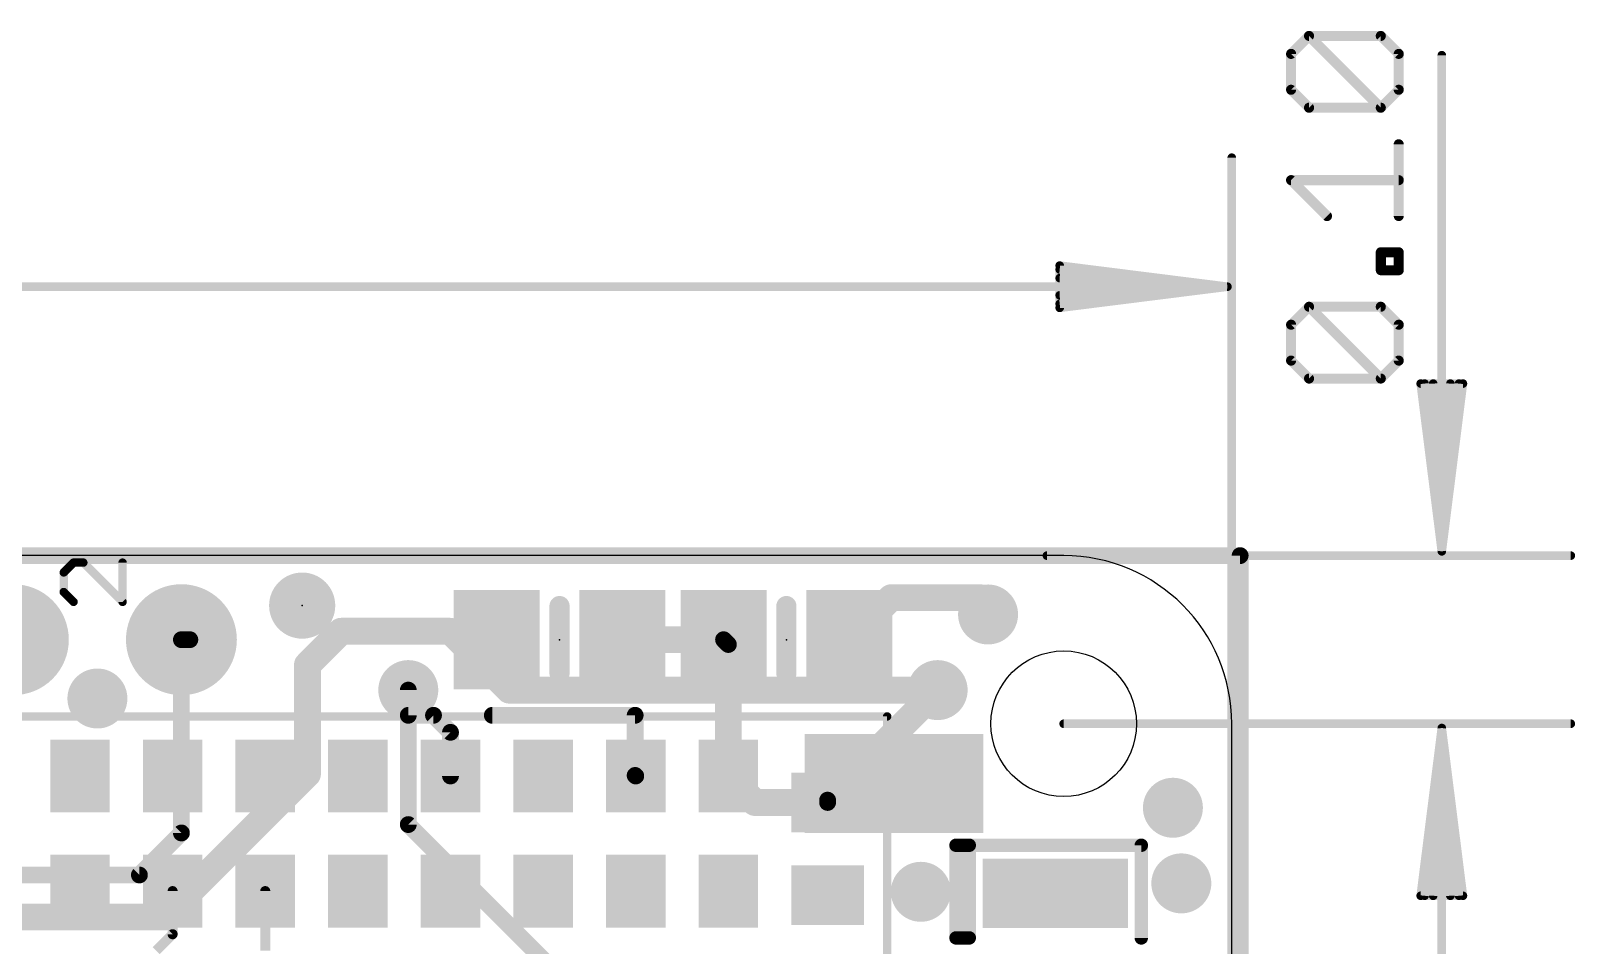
# Model space of a CAD drawing. Extents: x -11.5 to 69.1, y -5.3 to 31.9.
# Drawn here: x 42.17 to 65.52, y 16.97 to 30.79 of the extents above; entities that cross this region are included whole.
import ezdxf

# ---------------------------------------------------------------- set-up
doc = ezdxf.new("R2010")
doc.units = 0
for name, color, linetype in [('1', 12, 'CONTINUOUS'), ('16', 132, 'CONTINUOUS'), ('17', 110, 'CONTINUOUS'), ('18', 110, 'CONTINUOUS'), ('20', 53, 'CONTINUOUS'), ('21', 40, 'CONTINUOUS'), ('23', 40, 'CONTINUOUS'), ('47', 253, 'CONTINUOUS')]:
    doc.layers.add(name, color=color, linetype=linetype)

# ---------------------------------------------------------------- blocks, each defined once
blk = doc.blocks.new('RECT')
blk.add_solid([(-0.5, -0.5), (0.5, -0.5), (-0.5, 0.5), (0.5, 0.5)])
blk = doc.blocks.new('ROUNDP')
at = {"const_width": 0.5}
blk.add_lwpolyline([(0, -0.25, 1), (0, 0.25, 1), (0, -0.25)], format="xyb", dxfattribs=at)
blk = doc.blocks.new('PIE')
at = {"const_width": 0.5}
blk.add_lwpolyline([(0, -0.25, 1), (0, 0.25, 1), (0, -0.25)], format="xyb", dxfattribs=at)
blk = doc.blocks.new('ROUNDV')
at = {"const_width": 0.5}
blk.add_lwpolyline([(0, -0.25, 1), (0, 0.25, 1), (0, -0.25)], format="xyb", dxfattribs=at)

msp = doc.modelspace()

# ---------------------------------------------------------------- linework, layer by layer
at = {"layer": '1'}
for points, const_width in [([(60.452, 22.86), (0, 22.86)], 0.254), ([(60.452, 12.954), (60.452, 22.86)], 0.254), ([(54.544, 21.59), (55.179, 22.225)], 0.4064), ([(55.179, 22.225), (56.515, 22.225)], 0.4064), ([(51.115, 21.59), (52.644, 21.59)], 0.4064), ([(52.717, 21.517), (52.717, 19.53)], 0.4064), ([(52.644, 21.59), (52.717, 21.517)], 0.254), ([(54.217, 19.165), (55.88, 20.828)], 0.4064), ([(47.879, 20.828), (47.879, 20.447)], 0.254), ([(47.879, 20.447), (48.26, 20.447)], 0.254), ([(48.26, 20.447), (48.517, 20.19)], 0.254), ([(49.149, 20.447), (51.308, 20.447)], 0.254), ([(51.308, 20.447), (51.308, 19.539)], 0.254), ([(48.517, 20.19), (48.517, 19.53)], 0.254), ([(51.308, 19.539), (51.317, 19.53)], 0.254), ([(52.717, 19.53), (53.117, 19.13)], 0.4064), ([(53.117, 19.13), (54.217, 19.13)], 0.4064), ([(54.217, 19.13), (54.217, 19.165)], 0.254), ([(44.317, 17.139), (44.317, 17.79)], 0.1524), ([(45.717, 17.79), (45.717, 16.891)], 0.1524), ([(44.069, 16.891), (44.317, 17.139)], 0.1524)]:
    msp.add_lwpolyline(points, dxfattribs=dict(at, const_width=const_width))
for points, const_width in [([(60.5155, 22.86, 1), (60.3885, 22.86)], 0.127), ([(60.452, 22.7965, 1), (60.452, 22.9235)], 0.127), ([(55.179, 22.3266, 1), (55.179, 22.1234)], 0.2032), ([(55.2508, 22.1532, 1), (55.1072, 22.2968)], 0.2032), ([(56.515, 22.1234, 1), (56.515, 22.3266)], 0.2032), ([(51.115, 21.6916, 1), (51.115, 21.4884)], 0.2032), ([(52.8186, 21.517, 1), (52.6154, 21.517)], 0.2032), ([(52.6889, 21.6349, 1), (52.5991, 21.5451)], 0.127), ([(52.644, 21.4884, 1), (52.644, 21.6916)], 0.2032), ([(54.4722, 21.6618, 1), (54.6158, 21.5182)], 0.2032), ([(52.6721, 21.4721, 1), (52.7619, 21.5619)], 0.127), ([(55.9518, 20.7562, 1), (55.8082, 20.8998)], 0.2032), ([(47.9425, 20.828, 1), (47.8155, 20.828)], 0.127), ([(47.879, 20.5105, 1), (47.879, 20.3835)], 0.127), ([(48.3049, 20.4919, 1), (48.2151, 20.4021)], 0.127), ([(48.26, 20.3835, 1), (48.26, 20.5105)], 0.127), ([(49.149, 20.5105, 1), (49.149, 20.3835)], 0.127), ([(51.3715, 20.447, 1), (51.2445, 20.447)], 0.127), ([(51.308, 20.3835, 1), (51.308, 20.5105)], 0.127), ([(47.8155, 20.447, 1), (47.9425, 20.447)], 0.127), ([(48.5805, 20.19, 1), (48.4535, 20.19)], 0.127), ([(48.4721, 20.1451, 1), (48.5619, 20.2349)], 0.127), ([(51.3529, 19.5839, 1), (51.2631, 19.4941)], 0.127), ([(51.2721, 19.4851, 1), (51.3619, 19.5749)], 0.127), ([(52.6154, 19.53, 1), (52.8186, 19.53)], 0.2032), ([(52.7888, 19.6018, 1), (52.6452, 19.4582)], 0.2032), ([(48.4535, 19.53, 1), (48.5805, 19.53)], 0.127), ([(51.2445, 19.539, 1), (51.3715, 19.539)], 0.127), ([(53.117, 19.2316, 1), (53.117, 19.0284)], 0.2032), ([(53.0452, 19.0582, 1), (53.1888, 19.2018)], 0.2032), ([(54.1452, 19.2368, 1), (54.2888, 19.0932)], 0.2032), ([(54.2805, 19.165, 1), (54.1535, 19.165)], 0.127), ([(54.1535, 19.13, 1), (54.2805, 19.13)], 0.127), ([(54.217, 19.0284, 1), (54.217, 19.2316)], 0.2032), ([(44.3551, 17.79, 1), (44.2789, 17.79)], 0.0762), ([(45.7551, 17.79, 1), (45.6789, 17.79)], 0.0762), ([(44.2789, 17.139, 1), (44.3551, 17.139)], 0.0762), ([(44.3439, 17.1121, 1), (44.2901, 17.1659)], 0.0762)]:
    msp.add_lwpolyline(points, format="xyb", dxfattribs=dict(at, const_width=const_width))
at = {"layer": '16'}
for points, const_width in [([(60.452, 22.86), (0, 22.86)], 0.254), ([(60.452, 12.8905), (60.452, 22.86)], 0.254), ([(44.45, 21.59), (44.577, 21.59)], 0.254), ([(44.45, 18.669), (44.45, 21.59)], 0.254), ([(46.355, 21.209), (46.863, 21.717)], 0.4064), ([(46.863, 21.717), (48.514, 21.717)], 0.4064), ([(48.514, 21.717), (49.403, 20.828)], 0.4064), ([(46.355, 19.558), (46.355, 21.209)], 0.4064), ([(49.403, 20.828), (55.88, 20.828)], 0.4064), ([(47.879, 18.796), (47.879, 20.828)], 0.254), ([(46.355, 19.558), (44.196, 17.399)], 0.4064), ([(51.054, 15.621), (47.879, 18.796)], 0.254), ([(43.815, 18.034), (44.45, 18.669)], 0.254), ([(38.862, 18.034), (43.815, 18.034)], 0.254), ([(44.196, 17.399), (38.735, 17.399)], 0.4064)]:
    msp.add_lwpolyline(points, dxfattribs=dict(at, const_width=const_width))
for points, const_width in [([(60.5155, 22.86, 1), (60.3885, 22.86)], 0.127), ([(60.452, 22.7965, 1), (60.452, 22.9235)], 0.127), ([(44.45, 21.6535, 1), (44.45, 21.5265)], 0.127), ([(44.5135, 21.59, 1), (44.3865, 21.59)], 0.127), ([(44.577, 21.5265, 1), (44.577, 21.6535)], 0.127), ([(46.863, 21.8186, 1), (46.863, 21.6154)], 0.2032), ([(46.9348, 21.6452, 1), (46.7912, 21.7888)], 0.2032), ([(48.5858, 21.7888, 1), (48.4422, 21.6452)], 0.2032), ([(48.514, 21.6154, 1), (48.514, 21.8186)], 0.2032), ([(46.4566, 21.209, 1), (46.2534, 21.209)], 0.2032), ([(46.2832, 21.2808, 1), (46.4268, 21.1372)], 0.2032), ([(49.403, 20.9296, 1), (49.403, 20.7264)], 0.2032), ([(55.88, 20.7264, 1), (55.88, 20.9296)], 0.2032), ([(47.9425, 20.828, 1), (47.8155, 20.828)], 0.127), ([(49.3312, 20.7562, 1), (49.4748, 20.8998)], 0.2032), ([(46.2534, 19.558, 1), (46.4566, 19.558)], 0.2032), ([(46.4268, 19.4862, 1), (46.2832, 19.6298)], 0.2032), ([(47.9239, 18.8409, 1), (47.8341, 18.7511)], 0.127), ([(44.3865, 18.669, 1), (44.5135, 18.669)], 0.127), ([(44.4949, 18.6241, 1), (44.4051, 18.7139)], 0.127), ([(47.8155, 18.796, 1), (47.9425, 18.796)], 0.127), ([(43.7701, 18.0789, 1), (43.8599, 17.9891)], 0.127), ([(43.815, 17.9705, 1), (43.815, 18.0975)], 0.127), ([(44.1242, 17.4708, 1), (44.2678, 17.3272)], 0.2032), ([(44.196, 17.2974, 1), (44.196, 17.5006)], 0.2032)]:
    msp.add_lwpolyline(points, format="xyb", dxfattribs=dict(at, const_width=const_width))
at = {"layer": '20'}
for p, q in [((57.785, 22.86), (2.54, 22.86)), ((60.325, 2.54), (60.325, 20.32))]:
    msp.add_line(p, q, dxfattribs=at)
msp.add_circle((57.785, 20.32), 1.1, dxfattribs=at)
msp.add_arc((57.785, 20.32), 2.54, 0, 90, dxfattribs=at)
at = {"layer": '21'}
for points, const_width in [([(42.8195, 22.7547), (42.6712, 22.6064)], 0.127), ([(42.6712, 22.6064), (42.6712, 22.3098)], 0.127), ([(42.9678, 22.7547), (42.8195, 22.7547)], 0.127), ([(43.561, 22.1615), (42.9678, 22.7547)], 0.127), ([(43.561, 22.7547), (43.561, 22.1615)], 0.127), ([(42.6712, 22.3098), (42.8195, 22.1615)], 0.127), ([(50.165, 21.082), (50.165, 22.098)], 0.3048), ([(53.594, 22.098), (53.594, 21.082)], 0.3048), ([(39.117, 20.43), (55.117, 20.43)], 0.127), ([(55.117, 20.43), (55.117, 2.43)], 0.127), ([(56.158, 18.483), (56.158, 17.083)], 0.2032), ([(56.158, 18.483), (56.358, 18.483)], 0.2032), ([(56.258, 18.383), (56.258, 17.083)], 0.2032), ([(58.958, 18.483), (56.358, 18.483)], 0.2032), ([(56.358, 18.483), (56.358, 17.083)], 0.2032), ([(58.958, 18.483), (58.958, 17.083)], 0.2032), ([(56.158, 17.083), (56.358, 17.083)], 0.2032)]:
    msp.add_lwpolyline(points, dxfattribs=dict(at, const_width=const_width))
for points, const_width in [([(42.703, 22.6064, 1), (42.6395, 22.6064)], 0.0635), ([(42.6488, 22.6288, 1), (42.6937, 22.5839)], 0.0635), ([(42.8195, 22.7864, 1), (42.8195, 22.7229)], 0.0635), ([(42.842, 22.7322, 1), (42.7971, 22.7771)], 0.0635), ([(42.9903, 22.7771, 1), (42.9454, 22.7322)], 0.0635), ([(42.9678, 22.7229, 1), (42.9678, 22.7864)], 0.0635), ([(43.5928, 22.7547, 1), (43.5292, 22.7547)], 0.0635), ([(42.6395, 22.3098, 1), (42.703, 22.3098)], 0.0635), ([(42.6937, 22.3322, 1), (42.6488, 22.2873)], 0.0635), ([(42.7971, 22.139, 1), (42.842, 22.184)], 0.0635), ([(43.5292, 22.1615, 1), (43.5928, 22.1615)], 0.0635), ([(43.5385, 22.139, 1), (43.5835, 22.184)], 0.0635), ([(50.2412, 22.098, 1), (50.0888, 22.098)], 0.1524), ([(53.6702, 22.098, 1), (53.5178, 22.098)], 0.1524), ([(52.717, 21.03, 1), (52.717, 21.33, 1), (52.717, 21.03)], 0.6096), ([(50.0888, 21.082, 1), (50.2412, 21.082)], 0.1524), ([(53.5178, 21.082, 1), (53.6702, 21.082)], 0.1524), ([(55.1488, 20.43, 1), (55.0853, 20.43)], 0.0635), ([(55.117, 20.3983, 1), (55.117, 20.4617)], 0.0635), ([(56.2088, 18.483, 1), (56.1072, 18.483)], 0.1016), ([(56.158, 18.5338, 1), (56.158, 18.4322)], 0.1016), ([(56.3088, 18.383, 1), (56.2072, 18.383)], 0.1016), ([(56.358, 18.5338, 1), (56.358, 18.4322)], 0.1016), ([(56.4088, 18.483, 1), (56.3072, 18.483)], 0.1016), ([(56.358, 18.4322, 1), (56.358, 18.5338)], 0.1016), ([(59.0088, 18.483, 1), (58.9072, 18.483)], 0.1016), ([(58.958, 18.4322, 1), (58.958, 18.5338)], 0.1016), ([(56.158, 17.1338, 1), (56.158, 17.0322)], 0.1016), ([(56.1072, 17.083, 1), (56.2088, 17.083)], 0.1016), ([(56.2072, 17.083, 1), (56.3088, 17.083)], 0.1016), ([(56.3072, 17.083, 1), (56.4088, 17.083)], 0.1016), ([(56.358, 17.0322, 1), (56.358, 17.1338)], 0.1016), ([(58.9072, 17.083, 1), (59.0088, 17.083)], 0.1016)]:
    msp.add_lwpolyline(points, format="xyb", dxfattribs=dict(at, const_width=const_width))
at = {"layer": '23'}
for p in [(46.2752, 22.105), (50.165, 21.59), (53.594, 21.59)]:
    msp.add_point(p, dxfattribs=at)
at = {"layer": '47'}
for points, const_width in [([(61.2223, 30.4426), (61.4935, 30.7138)], 0.1524), ([(61.4935, 30.7138), (62.5781, 30.7138)], 0.1524), ([(62.5781, 29.6291), (61.4935, 30.7138)], 0.1524), ([(62.5781, 30.7138), (62.8493, 30.4426)], 0.1524), ([(61.2223, 29.9003), (61.2223, 30.4426)], 0.1524), ([(62.8493, 30.4426), (62.8493, 29.9003)], 0.1524), ([(63.5, 22.925), (63.5, 30.4228)], 0.13), ([(61.4935, 29.6291), (61.2223, 29.9003)], 0.1524), ([(62.8493, 29.9003), (62.5781, 29.6291)], 0.1524), ([(62.5781, 29.6291), (61.4935, 29.6291)], 0.1524), ([(62.8493, 27.9919), (62.8493, 29.0766)], 0.1524), ([(60.325, 9.144), (60.325, 28.874)], 0.13), ([(61.7646, 27.9919), (61.2223, 28.5343)], 0.1524), ([(61.2223, 28.5343), (62.8493, 28.5343)], 0.1524), ([(60.26, 26.924), (57.725, 27.2432)], 0.13), ([(57.725, 27.2432), (57.725, 26.6048)], 0.13), ([(62.5781, 27.1734), (62.5781, 27.4445)], 0.1524), ([(62.5781, 27.4445), (62.8493, 27.4445)], 0.1524), ([(62.8493, 27.4445), (62.8493, 27.1734)], 0.1524), ([(60.26, 26.924), (57.725, 27.184)], 0.13), ([(60.26, 26.924), (57.725, 27.054)], 0.13), ([(62.8493, 27.1734), (62.5781, 27.1734)], 0.1524), ([(0.065, 26.924), (60.26, 26.924)], 0.13), ([(57.725, 26.6048), (60.26, 26.924)], 0.13), ([(57.725, 26.794), (60.26, 26.924)], 0.13), ([(57.725, 26.664), (60.26, 26.924)], 0.13), ([(61.2223, 26.3497), (61.4935, 26.6209)], 0.1524), ([(61.4935, 26.6209), (62.5781, 26.6209)], 0.1524), ([(62.5781, 25.5362), (61.4935, 26.6209)], 0.1524), ([(62.5781, 26.6209), (62.8493, 26.3497)], 0.1524), ([(61.2223, 25.8074), (61.2223, 26.3497)], 0.1524), ([(62.8493, 26.3497), (62.8493, 25.8074)], 0.1524), ([(61.4935, 25.5362), (61.2223, 25.8074)], 0.1524), ([(62.8493, 25.8074), (62.5781, 25.5362)], 0.1524), ([(62.5781, 25.5362), (61.4935, 25.5362)], 0.1524), ([(63.5, 22.925), (63.1808, 25.46)], 0.13), ([(63.1808, 25.46), (63.8192, 25.46)], 0.13), ([(63.5, 22.925), (63.24, 25.46)], 0.13), ([(63.5, 22.925), (63.37, 25.46)], 0.13), ([(63.8192, 25.46), (63.5, 22.925)], 0.13), ([(63.63, 25.46), (63.5, 22.925)], 0.13), ([(63.76, 25.46), (63.5, 22.925)], 0.13), ([(57.531, 22.86), (65.45, 22.86)], 0.13), ([(57.785, 20.32), (65.45, 20.32)], 0.13), ([(63.5, 20.255), (63.1808, 17.72)], 0.13), ([(63.5, 20.255), (63.24, 17.72)], 0.13), ([(63.5, 20.255), (63.37, 17.72)], 0.13), ([(63.5, 20.255), (63.5, 15.12)], 0.13), ([(63.8192, 17.72), (63.5, 20.255)], 0.13), ([(63.63, 17.72), (63.5, 20.255)], 0.13), ([(63.76, 17.72), (63.5, 20.255)], 0.13), ([(63.1808, 17.72), (63.8192, 17.72)], 0.13)]:
    msp.add_lwpolyline(points, dxfattribs=dict(at, const_width=const_width))
for points, const_width in [([(61.5204, 30.7407, 1), (61.4665, 30.6868)], 0.0762), ([(61.4935, 30.7519, 1), (61.4935, 30.6757)], 0.0762), ([(61.5204, 30.6868, 1), (61.4665, 30.7407)], 0.0762), ([(62.6051, 30.7407, 1), (62.5512, 30.6868)], 0.0762), ([(62.5781, 30.6757, 1), (62.5781, 30.7519)], 0.0762), ([(61.2604, 30.4426, 1), (61.1842, 30.4426)], 0.0762), ([(61.1954, 30.4695, 1), (61.2493, 30.4156)], 0.0762), ([(62.8874, 30.4426, 1), (62.8112, 30.4426)], 0.0762), ([(62.8224, 30.4156, 1), (62.8762, 30.4695)], 0.0762), ([(63.5325, 30.4228, 1), (63.4675, 30.4228)], 0.065), ([(61.2493, 29.9272, 1), (61.1954, 29.8733)], 0.0762), ([(61.1842, 29.9003, 1), (61.2604, 29.9003)], 0.0762), ([(62.8112, 29.9003, 1), (62.8874, 29.9003)], 0.0762), ([(62.8762, 29.8733, 1), (62.8224, 29.9272)], 0.0762), ([(61.4935, 29.6672, 1), (61.4935, 29.591)], 0.0762), ([(61.4665, 29.6021, 1), (61.5204, 29.656)], 0.0762), ([(62.5512, 29.656, 1), (62.6051, 29.6021)], 0.0762), ([(62.5512, 29.6021, 1), (62.6051, 29.656)], 0.0762), ([(62.5781, 29.591, 1), (62.5781, 29.6672)], 0.0762), ([(62.8874, 29.0766, 1), (62.8112, 29.0766)], 0.0762), ([(60.3575, 28.874, 1), (60.2925, 28.874)], 0.065), ([(61.2493, 28.5612, 1), (61.1954, 28.5073)], 0.0762), ([(61.2223, 28.5724, 1), (61.2223, 28.4962)], 0.0762), ([(62.8493, 28.4962, 1), (62.8493, 28.5724)], 0.0762), ([(61.7377, 27.965, 1), (61.7916, 28.0189)], 0.0762), ([(62.8112, 27.9919, 1), (62.8874, 27.9919)], 0.0762), ([(57.7291, 27.2755, 1), (57.7209, 27.211)], 0.065), ([(57.7575, 27.2432, 1), (57.6925, 27.2432)], 0.065), ([(62.6162, 27.4445, 1), (62.54, 27.4445)], 0.0762), ([(62.5781, 27.4826, 1), (62.5781, 27.4064)], 0.0762), ([(62.8874, 27.4445, 1), (62.8112, 27.4445)], 0.0762), ([(62.8493, 27.4064, 1), (62.8493, 27.4826)], 0.0762), ([(57.7283, 27.2163, 1), (57.7217, 27.1517)], 0.065), ([(57.7267, 27.0865, 1), (57.7233, 27.0215)], 0.065), ([(62.5781, 27.2115, 1), (62.5781, 27.1353)], 0.0762), ([(62.54, 27.1734, 1), (62.6162, 27.1734)], 0.0762), ([(62.8112, 27.1734, 1), (62.8874, 27.1734)], 0.0762), ([(62.8493, 27.1353, 1), (62.8493, 27.2115)], 0.0762), ([(57.7233, 26.8265, 1), (57.7267, 26.7615)], 0.065), ([(60.2641, 26.8918, 1), (60.2559, 26.9562)], 0.065), ([(60.2559, 26.8918, 1), (60.2641, 26.9562)], 0.065), ([(60.2633, 26.8917, 1), (60.2567, 26.9563)], 0.065), ([(60.2567, 26.8917, 1), (60.2633, 26.9563)], 0.065), ([(60.2583, 26.8915, 1), (60.2617, 26.9565)], 0.065), ([(60.2617, 26.8915, 1), (60.2583, 26.9565)], 0.065), ([(60.26, 26.8915, 1), (60.26, 26.9565)], 0.065), ([(57.7217, 26.6963, 1), (57.7283, 26.6317)], 0.065), ([(57.7209, 26.637, 1), (57.7291, 26.5725)], 0.065), ([(57.6925, 26.6048, 1), (57.7575, 26.6048)], 0.065), ([(61.5204, 26.6478, 1), (61.4665, 26.5939)], 0.0762), ([(61.4935, 26.659, 1), (61.4935, 26.5828)], 0.0762), ([(61.5204, 26.5939, 1), (61.4665, 26.6478)], 0.0762), ([(62.6051, 26.6478, 1), (62.5512, 26.5939)], 0.0762), ([(62.5781, 26.5828, 1), (62.5781, 26.659)], 0.0762), ([(61.2604, 26.3497, 1), (61.1842, 26.3497)], 0.0762), ([(61.1954, 26.3766, 1), (61.2493, 26.3228)], 0.0762), ([(62.8874, 26.3497, 1), (62.8112, 26.3497)], 0.0762), ([(62.8224, 26.3228, 1), (62.8762, 26.3766)], 0.0762), ([(61.2493, 25.8343, 1), (61.1954, 25.7804)], 0.0762), ([(61.1842, 25.8074, 1), (61.2604, 25.8074)], 0.0762), ([(62.8112, 25.8074, 1), (62.8874, 25.8074)], 0.0762), ([(62.8762, 25.7804, 1), (62.8224, 25.8343)], 0.0762), ([(61.4935, 25.5743, 1), (61.4935, 25.4981)], 0.0762), ([(61.4665, 25.5093, 1), (61.5204, 25.5631)], 0.0762), ([(62.5512, 25.5631, 1), (62.6051, 25.5093)], 0.0762), ([(62.5512, 25.5093, 1), (62.6051, 25.5631)], 0.0762), ([(62.5781, 25.4981, 1), (62.5781, 25.5743)], 0.0762), ([(63.213, 25.4641, 1), (63.1485, 25.4559)], 0.065), ([(63.1808, 25.4925, 1), (63.1808, 25.4275)], 0.065), ([(63.2723, 25.4633, 1), (63.2077, 25.4567)], 0.065), ([(63.4025, 25.4617, 1), (63.3375, 25.4583)], 0.065), ([(63.6625, 25.4583, 1), (63.5975, 25.4617)], 0.065), ([(63.7923, 25.4567, 1), (63.7277, 25.4633)], 0.065), ([(63.8515, 25.4559, 1), (63.787, 25.4641)], 0.065), ([(63.8192, 25.4275, 1), (63.8192, 25.4925)], 0.065), ([(57.531, 22.8925, 1), (57.531, 22.8275)], 0.065), ([(63.4678, 22.9291, 1), (63.5322, 22.9209)], 0.065), ([(63.4677, 22.9283, 1), (63.5323, 22.9217)], 0.065), ([(63.4675, 22.9233, 1), (63.5325, 22.9267)], 0.065), ([(63.4675, 22.9267, 1), (63.5325, 22.9233)], 0.065), ([(63.4675, 22.925, 1), (63.5325, 22.925)], 0.065), ([(63.4677, 22.9217, 1), (63.5323, 22.9283)], 0.065), ([(63.4678, 22.9209, 1), (63.5322, 22.9291)], 0.065), ([(65.45, 22.8275, 1), (65.45, 22.8925)], 0.065), ([(57.785, 20.3525, 1), (57.785, 20.2875)], 0.065), ([(63.5325, 20.255, 1), (63.4675, 20.255)], 0.065), ([(63.5322, 20.2591, 1), (63.4678, 20.2509)], 0.065), ([(63.5325, 20.2533, 1), (63.4675, 20.2567)], 0.065), ([(63.5325, 20.2567, 1), (63.4675, 20.2533)], 0.065), ([(63.5323, 20.2583, 1), (63.4677, 20.2517)], 0.065), ([(63.5323, 20.2517, 1), (63.4677, 20.2583)], 0.065), ([(63.5322, 20.2509, 1), (63.4678, 20.2591)], 0.065), ([(65.45, 20.2875, 1), (65.45, 20.3525)], 0.065), ([(63.1485, 17.7241, 1), (63.213, 17.7159)], 0.065), ([(63.1808, 17.7525, 1), (63.1808, 17.6875)], 0.065), ([(63.2077, 17.7233, 1), (63.2723, 17.7167)], 0.065), ([(63.3375, 17.7217, 1), (63.4025, 17.7183)], 0.065), ([(63.5975, 17.7183, 1), (63.6625, 17.7217)], 0.065), ([(63.7277, 17.7167, 1), (63.7923, 17.7233)], 0.065), ([(63.787, 17.7159, 1), (63.8515, 17.7241)], 0.065), ([(63.8192, 17.6875, 1), (63.8192, 17.7525)], 0.065)]:
    msp.add_lwpolyline(points, format="xyb", dxfattribs=dict(at, const_width=const_width))

# ---------------------------------------------------------------- block references
at = {"layer": '1'}
msp.add_blockref('PIE', (46.2752, 22.105), dxfattribs=at)
for p, xscale, yscale, rotation in [((49.215, 21.59), 1.3, 1.5, 180), ((51.115, 21.59), 1.3, 1.5, 180), ((54.217, 19.13), 0.9, 1.1, 90), ((57.658, 17.758), 2.2, 1.05, 180), ((54.217, 17.73), 0.9, 1.1, 90)]:
    msp.add_blockref('RECT', p, dxfattribs=dict(at, xscale=xscale, yscale=yscale, rotation=rotation))
for p, xscale, yscale in [((52.644, 21.59), 1.3, 1.5), ((54.544, 21.59), 1.3, 1.5), ((42.917, 19.53), 0.9, 1.1), ((44.317, 19.53), 0.9, 1.1), ((45.717, 19.53), 0.9, 1.1), ((47.117, 19.53), 0.9, 1.1), ((48.517, 19.53), 0.9, 1.1), ((49.917, 19.53), 0.9, 1.1), ((51.317, 19.53), 0.9, 1.1), ((52.717, 19.53), 0.9, 1.1), ((42.917, 17.79), 0.9, 1.1), ((44.317, 17.79), 0.9, 1.1), ((45.717, 17.79), 0.9, 1.1), ((47.117, 17.79), 0.9, 1.1), ((48.517, 17.79), 0.9, 1.1), ((49.917, 17.79), 0.9, 1.1), ((51.317, 17.79), 0.9, 1.1), ((52.717, 17.79), 0.9, 1.1)]:
    msp.add_blockref('RECT', p, dxfattribs=dict(at, xscale=xscale, yscale=yscale))
at = {"layer": '16', "xscale": 2.7, "yscale": 1.5, "rotation": 180}
msp.add_blockref('RECT', (55.222, 19.416), dxfattribs=at)
at = {"layer": '17', "xscale": 1.6764, "yscale": 1.6764, "rotation": 90}
for p in [(41.91, 21.59), (41.91, 21.59), (44.45, 21.59), (44.45, 21.59)]:
    msp.add_blockref('ROUNDP', p, dxfattribs=at)
at = {"layer": '18', "xscale": 0.9064, "yscale": 0.9064}
for p in [(56.642, 21.971), (56.642, 21.971), (47.879, 20.828), (47.879, 20.828), (55.88, 20.828), (55.88, 20.828), (43.18, 20.701), (43.18, 20.701), (59.436, 19.05), (59.436, 19.05), (55.626, 17.78), (55.626, 17.78), (59.563, 17.907), (59.563, 17.907)]:
    msp.add_blockref('ROUNDV', p, dxfattribs=at)

doc.saveas('drawing.dxf')
